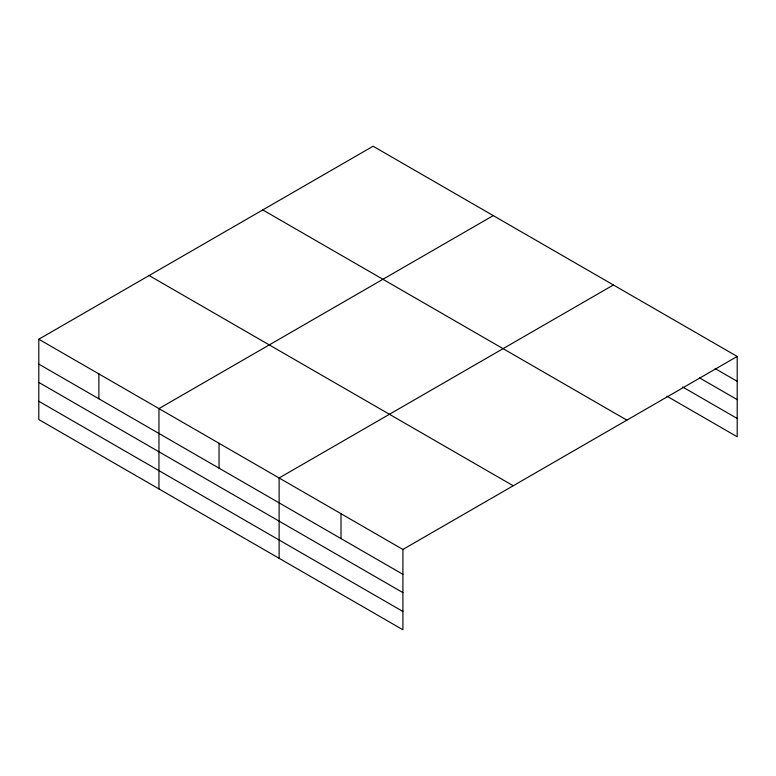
<?xml version="1.0" encoding="UTF-8"?>
<svg xmlns="http://www.w3.org/2000/svg" width="776" height="776" viewBox="0 0 776 776"><rect width="100%" height="100%" fill="white"/><g stroke="black" fill="none" stroke-linecap="round" stroke-linejoin="round"><path stroke-width="1.16" d="M402.909 592.622L402.909 549.447L38.8 339.228L38.8 419.554L402.909 629.773L402.909 592.622L38.8 382.403M666.904 396.187L737.2 436.772L737.2 356.446L373.091 146.227L38.8 339.228M493.245 215.602L158.954 408.603L158.954 488.928M613.399 284.976L279.118 477.967L279.118 558.293M402.909 549.447L737.2 356.446M715.171 368.6L737.2 381.326M699.428 377.815L737.2 399.621M682.647 386.981L737.2 418.477M262.773 209.918L626.882 420.136M149.118 275.538L513.227 485.757M38.8 364.109L402.909 574.327M38.8 401.26L402.909 611.478M341.013 513.712L341.013 538.583M219.036 443.29L219.036 468.161M98.882 373.916L98.882 398.796"/></g></svg>
